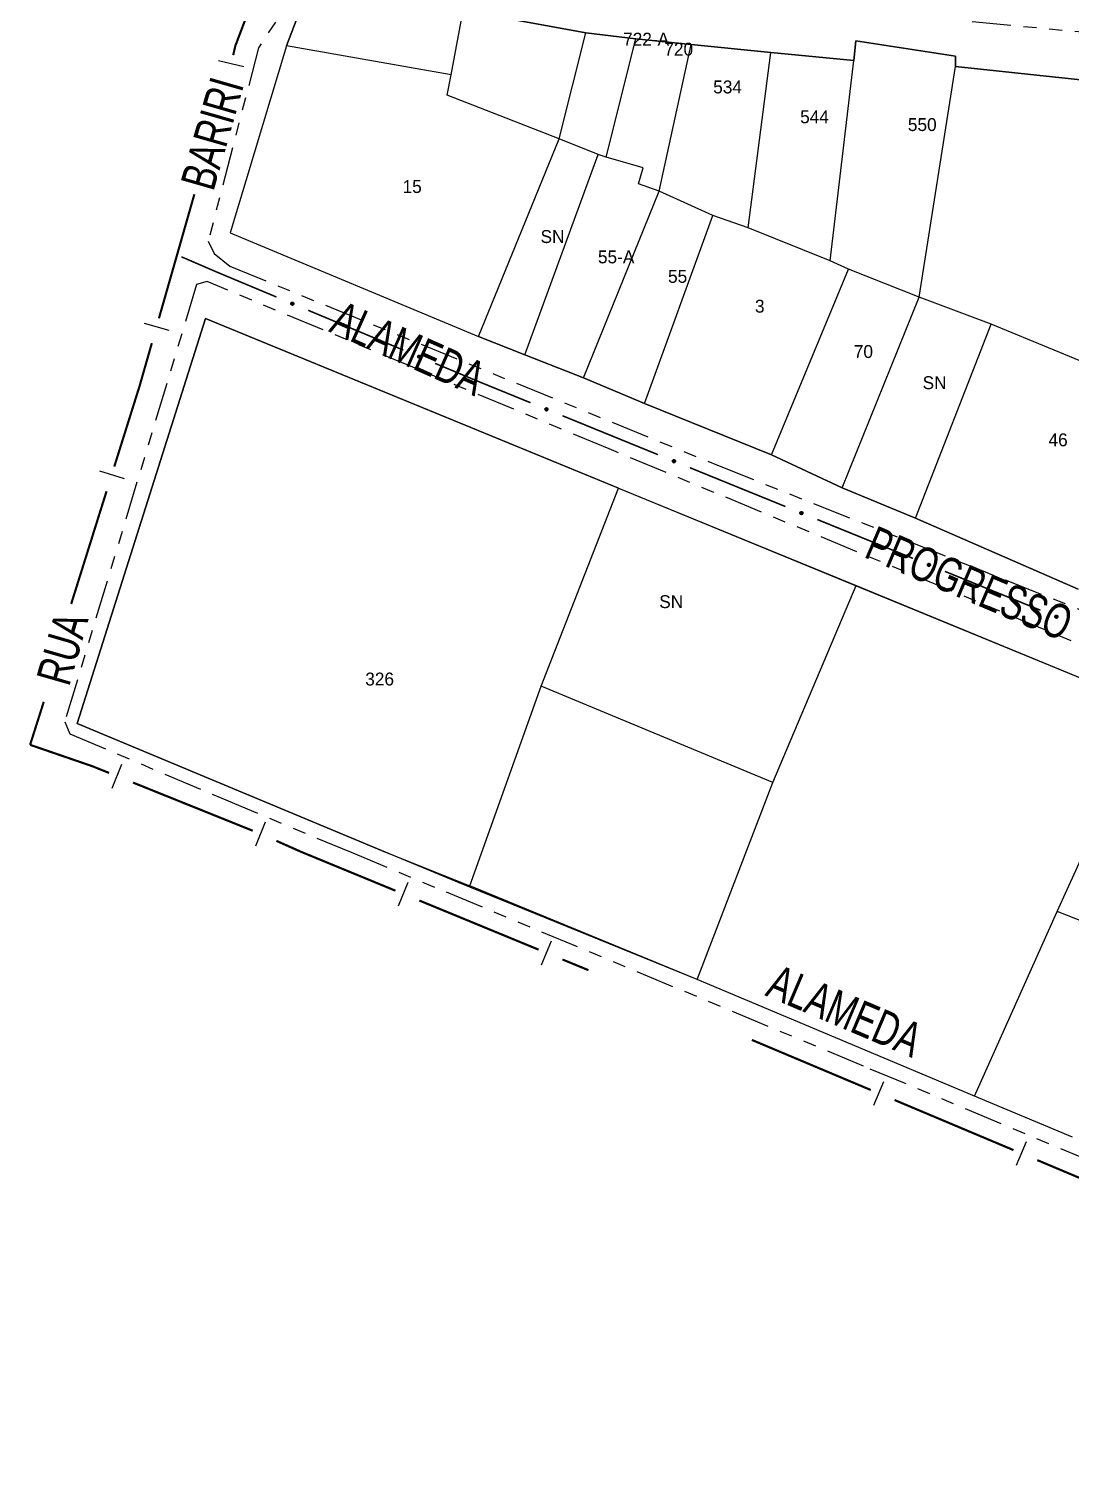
# Model space of a CAD drawing. Extents: x 205454 to 206599, y 4874260 to 4875179.
# Drawn here: x 205454.2 to 205575.3, y 4874379.1 to 4874547.8 of the extents above; entities that cross this region are included whole.
import ezdxf
from ezdxf.enums import TextEntityAlignment as Align

# ---------------------------------------------------------------- set-up
doc = ezdxf.new("R2010")
doc.units = 0
doc.header["$LTSCALE"] = 1.5
doc.header["$MEASUREMENT"] = 0
doc.linetypes.add('TRACO_25', pattern=[8, 3, -1, 1, -1, 1, -1])
for name, color, linetype in [('CD_MALHA_LOTES', 7, 'CONTINUOUS'), ('LM-LIM-SETORES-BAIRROS', 250, 'CONTINUOUS'), ('RU-QUADRA', 210, 'CONTINUOUS'), ('SV-EIXO-RUA-N-PAV', 6, 'CONTINUOUS'), ('SV-RUA-NAO-PAV', 7, 'CONTINUOUS'), ('SV-TXT-RUA-N-PAV', 7, 'CONTINUOUS'), ('SV-TXT-RUA-PAV', 7, 'CONTINUOUS'), ('Th_NmrPort', 7, 'CONTINUOUS')]:
    doc.layers.add(name, color=color, linetype=linetype)
doc.styles.add('ARIAL', font='ARIAL.SHX')

msp = doc.modelspace()

# ---------------------------------------------------------------- linework, layer by layer
at = {"layer": 'CD_MALHA_LOTES', "linetype": 'Continuous', "flags": 128}
for points in [[(205484.107636, 4874545.838045), (205486.792763, 4874552.886504)], [(205503.281121, 4874542.481636), (205504.66564, 4874549.949646)], [(205504.66564, 4874549.949646), (205518.930378, 4874547.348429)], [(205515.816644, 4874535.059204), (205518.930378, 4874547.348429)], [(205518.930378, 4874547.348429), (205524.720183, 4874546.677147)], [(205484.107636, 4874545.838045), (205477.562639, 4874524.105298)], [(205503.281121, 4874542.481636), (205484.107636, 4874545.838045)], [(205521.300841, 4874532.915871), (205524.720183, 4874546.677147)], [(205524.720183, 4874546.677147), (205531.18127, 4874546.005866)], [(205527.449378, 4874528.959112), (205531.18127, 4874546.005866)], [(205531.18127, 4874546.005866), (205540.411394, 4874545.082853)], [(205550.06107, 4874544.159841), (205550.3128, 4874546.425417)], [(205550.3128, 4874546.425417), (205561.881396, 4874544.647619)], [(205537.805348, 4874524.703234), (205540.411394, 4874545.082853)], [(205540.411394, 4874545.082853), (205550.06107, 4874544.159841)], [(205547.310142, 4874520.872943), (205550.06107, 4874544.159841)], [(205561.881396, 4874544.647619), (205561.881396, 4874543.442046)], [(205502.77766, 4874540.13215), (205503.281121, 4874542.481636)], [(205557.666112, 4874516.617065), (205561.881396, 4874543.442046)], [(205561.881396, 4874543.442046), (205599.374692, 4874539.463658)], [(205515.816644, 4874535.059204), (205502.77766, 4874540.13215)], [(205506.453712, 4874512.077462), (205515.816644, 4874535.059204)], [(205520.356248, 4874533.21499), (205515.816644, 4874535.059204)], [(205511.844491, 4874509.949523), (205520.356248, 4874533.21499)], [(205521.300841, 4874532.915871), (205520.356248, 4874533.21499)], [(205525.580263, 4874531.657218), (205521.300841, 4874532.915871)], [(205525.037714, 4874529.810287), (205525.580263, 4874531.657218)], [(205518.653896, 4874507.254133), (205527.449378, 4874528.959112)], [(205527.449378, 4874528.959112), (205525.037714, 4874529.810287)], [(205533.691332, 4874526.12186), (205527.449378, 4874528.959112)], [(205525.747027, 4874504.275019), (205533.691332, 4874526.12186)], [(205537.805348, 4874524.703234), (205533.691332, 4874526.12186)], [(205477.562639, 4874524.105298), (205506.453712, 4874512.077462)], [(205547.310142, 4874520.872943), (205537.805348, 4874524.703234)], [(205549.438081, 4874519.879905), (205547.310142, 4874520.872943)], [(205540.500737, 4874498.316789), (205549.438081, 4874519.879905)], [(205557.666112, 4874516.617065), (205549.438081, 4874519.879905)], [(205548.728768, 4874494.486499), (205557.666112, 4874516.617065)], [(205566.036006, 4874513.496088), (205557.666112, 4874516.617065)], [(205522.709012, 4874494.450297), (205474.711537, 4874514.164798), (205459.762338, 4874467.067869)], [(205557.240525, 4874490.939934), (205566.036006, 4874513.496088)], [(205585.589951, 4874505.419817), (205566.036006, 4874513.496088)], [(205511.844491, 4874509.949523), (205506.453712, 4874512.077462)], [(205518.653896, 4874507.254133), (205511.844491, 4874509.949523)], [(205525.747027, 4874504.275019), (205518.653896, 4874507.254133)], [(205540.500737, 4874498.316789), (205525.747027, 4874504.275019)], [(205548.728768, 4874494.486499), (205540.500737, 4874498.316789)], [(205513.706773, 4874471.416031), (205522.709012, 4874494.450297)], [(205522.709012, 4874494.450297), (205550.345479, 4874483.098885)], [(205557.240525, 4874490.939934), (205548.728768, 4874494.486499)], [(205576.157188, 4874482.677812), (205557.240525, 4874490.939934)], [(205540.664036, 4874460.20181), (205550.345479, 4874483.098885)], [(205550.345479, 4874483.098885), (205584.618857, 4874469.015693)], [(205505.428012, 4874448.216854), (205513.706773, 4874471.416031)], [(205540.664036, 4874460.20181), (205513.706773, 4874471.416031)], [(205459.762338, 4874467.067869), (205495.627574, 4874452.107457)], [(205531.866947, 4874437.325075), (205540.664036, 4874460.20181)], [(205495.627574, 4874452.107457), (205505.428012, 4874448.216854)], [(205573.720521, 4874445.239845), (205576.867882, 4874452.10614)], [(205531.866947, 4874437.325075), (205505.428012, 4874448.216854)], [(205564.108776, 4874423.772201), (205573.720521, 4874445.239845)], [(205584.960103, 4874440.789107), (205573.720521, 4874445.239845)], [(205564.108776, 4874423.772201), (205531.866947, 4874437.325075)], [(205575.512253, 4874418.990555), (205564.108776, 4874423.772201)]]:
    msp.add_lwpolyline(points, dxfattribs=at)
at = {"layer": 'LM-LIM-SETORES-BAIRROS', "const_width": 0.25}
for points in [[(205480.680079, 4874552.473328), (205478.48354, 4874546.682451)], [(205478.179094, 4874545.879821), (205477.91763, 4874544.768597)], [(205478.48354, 4874546.682451), (205478.179094, 4874545.879821)], [(205473.404486, 4874528.600287), (205469.283669, 4874514.177428)], [(205468.459506, 4874511.292856), (205467.0859, 4874506.485236)], [(205467.0859, 4874506.485236), (205467.038342, 4874506.318783)], [(205467.038342, 4874506.318783), (205464.09526, 4874496.942965)], [(205463.196781, 4874494.08067), (205459.303374, 4874481.677389)], [(205459.303374, 4874481.677389), (205459.080661, 4874480.967888)], [(205455.897589, 4874469.599773), (205454.381571, 4874464.835144)], [(205454.381571, 4874464.835144), (205454.306053, 4874464.597803)], [(205454.306053, 4874464.597803), (205460.690321, 4874462.403211)], [(205460.690321, 4874462.403211), (205461.581647, 4874462.096818)], [(205461.581647, 4874462.096818), (205463.490455, 4874461.328907)], [(205466.273673, 4874460.209221), (205480.189765, 4874454.610793)], [(205482.948405, 4874453.433077), (205485.689155, 4874452.213123)], [(205485.689155, 4874452.213123), (205485.809004, 4874452.159776)], [(205485.809004, 4874452.159776), (205496.783697, 4874447.640388)], [(205499.557696, 4874446.498053), (205513.427691, 4874440.786377)], [(205516.20169, 4874439.644042), (205518.975689, 4874438.501706)], [(205518.975689, 4874438.501706), (205519.223502, 4874438.399657)], [(205538.222913, 4874430.293241), (205552.047262, 4874424.471954)], [(205554.812132, 4874423.307697), (205568.636481, 4874417.486411)], [(205571.40135, 4874416.322153), (205585.225699, 4874410.500867)]]:
    msp.add_lwpolyline(points, dxfattribs=at)
at = {"layer": 'LM-LIM-SETORES-BAIRROS'}
for points in [[(205476.228465, 4874544.138739), (205479.148716, 4874543.451621)], [(205467.566662, 4874513.627986), (205470.451234, 4874512.803822)], [(205462.364619, 4874496.438106), (205465.226915, 4874495.539627)], [(205463.858352, 4874459.564069), (205464.978037, 4874462.347287)], [(205480.557662, 4874452.845956), (205481.677347, 4874455.629174)], [(205497.137196, 4874445.87261), (205498.279531, 4874448.646609)], [(205513.78119, 4874439.018599), (205514.923525, 4874441.792598)], [(205552.386757, 4874422.701434), (205553.551014, 4874425.466304)], [(205568.975975, 4874415.71589), (205570.140233, 4874418.48076)]]:
    msp.add_lwpolyline(points, dxfattribs=at)
at = {"layer": 'RU-QUADRA', "linetype": 'Continuous', "flags": 128}
for points in [[(205486.792763, 4874552.886504), (205484.107636, 4874545.838045), (205477.562639, 4874524.105298), (205506.453712, 4874512.077462), (205511.844491, 4874509.949523), (205518.653896, 4874507.254133), (205525.747027, 4874504.275019), (205540.500737, 4874498.316789), (205548.728768, 4874494.486499), (205557.240525, 4874490.939934), (205576.157188, 4874482.677812)], [(205708.201971, 4874530.152261), (205686.88562, 4874531.157749), (205652.699019, 4874533.973116), (205635.722695, 4874535.967499), (205617.819947, 4874537.6553), (205608.520055, 4874538.567054), (205599.374692, 4874539.463658), (205561.881396, 4874543.442046), (205561.881396, 4874544.647619), (205550.3128, 4874546.425417), (205550.06107, 4874544.159841), (205540.411394, 4874545.082853), (205531.18127, 4874546.005866), (205524.720183, 4874546.677147), (205518.930378, 4874547.348429), (205504.66564, 4874549.949646)], [(205575.512253, 4874418.990555), (205564.108776, 4874423.772201), (205531.866947, 4874437.325075), (205504.176323, 4874448.54153), (205495.627574, 4874452.107457), (205459.762338, 4874467.067869), (205474.711537, 4874514.164798), (205523.120618, 4874494.281234), (205550.363656, 4874483.091419), (205584.618857, 4874469.015693)]]:
    msp.add_lwpolyline(points, dxfattribs=at)
at = {"layer": 'SV-EIXO-RUA-N-PAV', "const_width": 0.18}
for points in [[(205471.89627, 4874521.33181), (205475.568249, 4874519.74544)], [(205475.568249, 4874519.74544), (205475.911149, 4874519.5973)], [(205475.911149, 4874519.5973), (205482.947053, 4874516.65467)], [(205486.637308, 4874515.111293), (205497.708075, 4874510.48116)], [(205501.39833, 4874508.937782), (205506.01115, 4874507.00856)], [(205506.01115, 4874507.00856), (205506.356892, 4874506.86396)], [(205506.356892, 4874506.86396), (205512.492235, 4874504.363692)], [(205516.19646, 4874502.854151), (205527.309136, 4874498.325527)], [(205531.013361, 4874496.815985), (205532.865474, 4874496.061215)], [(205532.865474, 4874496.061215), (205533.496865, 4874495.803911)], [(205533.496865, 4874495.803911), (205542.129048, 4874492.294759)], [(205545.834566, 4874490.788393), (205556.951119, 4874486.269296)], [(205560.656637, 4874484.76293), (205571.77319, 4874480.243832)]]:
    msp.add_lwpolyline(points, dxfattribs=at)
at = {"layer": 'SV-EIXO-RUA-N-PAV'}
for points in [[(205484.7021, 4874516.039976), (205484.747082, 4874516.059177), (205484.789668, 4874516.066481), (205484.82694, 4874516.06235), (205484.858925, 4874516.050111), (205484.890236, 4874516.033905), (205484.9182, 4874516.010601), (205484.943507, 4874515.977861), (205484.963085, 4874515.932873), (205484.9677, 4874515.888756), (205484.965605, 4874515.851998), (205484.954763, 4874515.817912), (205484.93851, 4874515.787758), (205484.913342, 4874515.759511), (205484.879913, 4874515.734189), (205484.8342, 4874515.715598), (205484.792401, 4874515.708723), (205484.756454, 4874515.713666), (205484.722255, 4874515.724782), (205484.690487, 4874515.741711), (205484.663169, 4874515.764745), (205484.637734, 4874515.798449), (205484.619982, 4874515.843811), (205484.61265, 4874515.885422), (205484.617086, 4874515.921428), (205484.628788, 4874515.954851), (205484.644661, 4874515.986454), (205484.666917, 4874516.015539), (205484.7021, 4874516.039976)], [(205499.463122, 4874509.866465), (205499.508104, 4874509.885666), (205499.55069, 4874509.89297), (205499.587962, 4874509.888839), (205499.619946, 4874509.8766), (205499.651258, 4874509.860394), (205499.679222, 4874509.83709), (205499.704529, 4874509.80435), (205499.724107, 4874509.759362), (205499.728722, 4874509.715245), (205499.726627, 4874509.678487), (205499.715785, 4874509.644401), (205499.699532, 4874509.614247), (205499.674364, 4874509.586001), (205499.640935, 4874509.560678), (205499.595222, 4874509.542087), (205499.553423, 4874509.535213), (205499.517476, 4874509.540155), (205499.483277, 4874509.551271), (205499.451509, 4874509.5682), (205499.424191, 4874509.591234), (205499.398756, 4874509.624938), (205499.381004, 4874509.6703), (205499.373672, 4874509.711911), (205499.378108, 4874509.747918), (205499.38981, 4874509.781341), (205499.405683, 4874509.812943), (205499.427939, 4874509.842028), (205499.463122, 4874509.866465)], [(205514.252834, 4874503.765085), (205514.297638, 4874503.784697), (205514.340156, 4874503.792391), (205514.377464, 4874503.788601), (205514.409559, 4874503.776655), (205514.441018, 4874503.760736), (205514.469194, 4874503.737689), (205514.494799, 4874503.705182), (205514.514788, 4874503.660375), (205514.519807, 4874503.616302), (205514.518048, 4874503.579527), (205514.507519, 4874503.545343), (205514.491542, 4874503.515041), (205514.466634, 4874503.486566), (205514.433438, 4874503.460938), (205514.387897, 4874503.441929), (205514.346162, 4874503.434673), (205514.310172, 4874503.439286), (205514.275873, 4874503.450089), (205514.243951, 4874503.466726), (205514.216423, 4874503.489509), (205514.190681, 4874503.522979), (205514.172515, 4874503.568177), (205514.164802, 4874503.609719), (205514.168909, 4874503.645765), (205514.180304, 4874503.679293), (205514.195887, 4874503.71104), (205514.217876, 4874503.740327), (205514.252834, 4874503.765085)], [(205529.069735, 4874497.72692), (205529.114539, 4874497.746531), (205529.157057, 4874497.754225), (205529.194365, 4874497.750435), (205529.22646, 4874497.738489), (205529.257919, 4874497.72257), (205529.286094, 4874497.699523), (205529.3117, 4874497.667016), (205529.331689, 4874497.62221), (205529.336708, 4874497.578137), (205529.334949, 4874497.541361), (205529.32442, 4874497.507177), (205529.308443, 4874497.476876), (205529.283535, 4874497.4484), (205529.250339, 4874497.422773), (205529.204798, 4874497.403764), (205529.163063, 4874497.396507), (205529.127073, 4874497.40112), (205529.092774, 4874497.411923), (205529.060852, 4874497.42856), (205529.033324, 4874497.451343), (205529.007582, 4874497.484813), (205528.989416, 4874497.530011), (205528.981703, 4874497.571553), (205528.98581, 4874497.607599), (205528.997205, 4874497.641128), (205529.012788, 4874497.672874), (205529.034777, 4874497.702162), (205529.069735, 4874497.72692)], [(205543.89016, 4874491.697661), (205543.934947, 4874491.717311), (205543.977458, 4874491.725041), (205544.014769, 4874491.721283), (205544.046875, 4874491.709365), (205544.078347, 4874491.693473), (205544.106542, 4874491.67045), (205544.132176, 4874491.637965), (205544.152203, 4874491.593176), (205544.157259, 4874491.549107), (205544.155532, 4874491.51233), (205544.145033, 4874491.478137), (205544.129082, 4874491.447822), (205544.104198, 4874491.419325), (205544.071024, 4874491.393669), (205544.025499, 4874491.374621), (205543.983771, 4874491.367329), (205543.947777, 4874491.371911), (205543.913468, 4874491.382685), (205543.881532, 4874491.399294), (205543.853985, 4874491.422054), (205543.828214, 4874491.455501), (205543.810009, 4874491.500684), (205543.802261, 4874491.54222), (205543.806336, 4874491.578269), (205543.817703, 4874491.611807), (205543.833259, 4874491.643567), (205543.855223, 4874491.672873), (205543.89016, 4874491.697661)], [(205558.712231, 4874485.672198), (205558.757018, 4874485.691848), (205558.799529, 4874485.699578), (205558.836841, 4874485.69582), (205558.868946, 4874485.683902), (205558.900418, 4874485.66801), (205558.928613, 4874485.644987), (205558.954247, 4874485.612502), (205558.974274, 4874485.567712), (205558.979331, 4874485.523644), (205558.977603, 4874485.486867), (205558.967104, 4874485.452673), (205558.951153, 4874485.422358), (205558.926269, 4874485.393861), (205558.893095, 4874485.368206), (205558.84757, 4874485.349158), (205558.805842, 4874485.341865), (205558.769848, 4874485.346448), (205558.735539, 4874485.357221), (205558.703603, 4874485.373831), (205558.676056, 4874485.396591), (205558.650285, 4874485.430038), (205558.63208, 4874485.47522), (205558.624332, 4874485.516756), (205558.628407, 4874485.552805), (205558.639775, 4874485.586344), (205558.65533, 4874485.618104), (205558.677294, 4874485.64741), (205558.712231, 4874485.672198)], [(205573.534302, 4874479.646735), (205573.579089, 4874479.666385), (205573.6216, 4874479.674115), (205573.658912, 4874479.670357), (205573.691017, 4874479.658439), (205573.722489, 4874479.642546), (205573.750685, 4874479.619523), (205573.776318, 4874479.587038), (205573.796345, 4874479.542249), (205573.801402, 4874479.49818), (205573.799675, 4874479.461403), (205573.789175, 4874479.42721), (205573.773224, 4874479.396895), (205573.74834, 4874479.368398), (205573.715166, 4874479.342742), (205573.669642, 4874479.323694), (205573.627913, 4874479.316402), (205573.591919, 4874479.320984), (205573.55761, 4874479.331758), (205573.525674, 4874479.348368), (205573.498127, 4874479.371127), (205573.472356, 4874479.404575), (205573.454151, 4874479.449757), (205573.446403, 4874479.491293), (205573.450479, 4874479.527342), (205573.461846, 4874479.56088), (205573.477401, 4874479.59264), (205573.499365, 4874479.621947), (205573.534302, 4874479.646735)]]:
    msp.add_lwpolyline(points, close=True, dxfattribs=at)
for points in [[(205484.61265, 4874515.885422), (205484.93851, 4874515.787758)], [(205484.617086, 4874515.921428), (205484.954763, 4874515.817912)], [(205484.617773, 4874515.901377), (205484.943659, 4874515.803537)], [(205484.617932, 4874515.862855), (205484.921158, 4874515.774492)], [(205484.619982, 4874515.843811), (205484.913342, 4874515.759511)], [(205484.625167, 4874515.936739), (205484.957553, 4874515.833223)], [(205484.628788, 4874515.954851), (205484.965605, 4874515.851998)], [(205484.632991, 4874515.821059), (205484.893622, 4874515.747553)], [(205484.637734, 4874515.798449), (205484.879913, 4874515.734189)], [(205484.640642, 4874515.970202), (205484.962751, 4874515.873942)], [(205484.644661, 4874515.986454), (205484.9677, 4874515.888756)], [(205484.65645, 4874515.781667), (205484.84972, 4874515.727458)], [(205484.660098, 4874515.999041), (205484.961333, 4874515.91299)], [(205484.663169, 4874515.764745), (205484.8342, 4874515.715598)], [(205484.666917, 4874516.015539), (205484.963085, 4874515.932873)], [(205484.681077, 4874515.752139), (205484.807192, 4874515.714185)], [(205484.68459, 4874516.025774), (205484.949319, 4874515.954991)], [(205484.690487, 4874515.741711), (205484.792401, 4874515.708723)], [(205484.7021, 4874516.039976), (205484.943507, 4874515.977861)], [(205484.727027, 4874516.049439), (205484.923868, 4874515.996696)], [(205484.747082, 4874516.059177), (205484.9182, 4874516.010601)], [(205484.77134, 4874516.063445), (205484.89567, 4874516.024758)], [(205484.789668, 4874516.066481), (205484.890236, 4874516.033905)], [(205499.445612, 4874509.852264), (205499.71034, 4874509.781481)], [(205499.463122, 4874509.866465), (205499.704529, 4874509.80435)], [(205499.488049, 4874509.875929), (205499.68489, 4874509.823185)], [(205499.508104, 4874509.885666), (205499.679222, 4874509.83709)], [(205499.532362, 4874509.889935), (205499.656692, 4874509.851248)], [(205499.55069, 4874509.89297), (205499.651258, 4874509.860394)], [(205499.373672, 4874509.711911), (205499.699532, 4874509.614247)], [(205499.378108, 4874509.747918), (205499.715785, 4874509.644401)], [(205499.378795, 4874509.727866), (205499.704681, 4874509.630026)], [(205499.378953, 4874509.689344), (205499.68218, 4874509.600981)], [(205499.381004, 4874509.6703), (205499.674364, 4874509.586001)], [(205499.386189, 4874509.763229), (205499.718575, 4874509.659712)], [(205499.38981, 4874509.781341), (205499.726627, 4874509.678487)], [(205499.394012, 4874509.647549), (205499.654644, 4874509.574042)], [(205499.398756, 4874509.624938), (205499.640935, 4874509.560678)], [(205499.401663, 4874509.796691), (205499.723773, 4874509.700431)], [(205499.405683, 4874509.812943), (205499.728722, 4874509.715245)], [(205499.417472, 4874509.608156), (205499.610742, 4874509.553948)], [(205499.42112, 4874509.82553), (205499.722355, 4874509.739479)], [(205499.424191, 4874509.591234), (205499.595222, 4874509.542087)], [(205499.427939, 4874509.842028), (205499.724107, 4874509.759362)], [(205499.442099, 4874509.578629), (205499.568214, 4874509.540674)], [(205499.451509, 4874509.5682), (205499.553423, 4874509.535213)], [(205514.164802, 4874503.609719), (205514.491542, 4874503.515041)], [(205514.168909, 4874503.645765), (205514.507519, 4874503.545343)], [(205514.169779, 4874503.62572), (205514.496546, 4874503.530866)], [(205514.17029, 4874503.587201), (205514.474312, 4874503.501617)], [(205514.172515, 4874503.568177), (205514.466634, 4874503.486566)], [(205514.176849, 4874503.661149), (205514.510169, 4874503.560679)], [(205514.180304, 4874503.679293), (205514.518048, 4874503.579527)], [(205514.185731, 4874503.545545), (205514.447024, 4874503.474427)], [(205514.190681, 4874503.522979), (205514.433438, 4874503.460938)], [(205514.192017, 4874503.694752), (205514.514993, 4874503.601443)], [(205514.195887, 4874503.71104), (205514.519807, 4874503.616302)], [(205514.20955, 4874503.506369), (205514.403308, 4874503.453932)], [(205514.211209, 4874503.723768), (205514.513219, 4874503.640477)], [(205514.216423, 4874503.489509), (205514.387897, 4874503.441929)], [(205514.217876, 4874503.740327), (205514.514788, 4874503.660375)], [(205514.234446, 4874503.477068), (205514.360903, 4874503.440269)], [(205514.235455, 4874503.750724), (205514.50082, 4874503.682367)], [(205514.243951, 4874503.466726), (205514.346162, 4874503.434673)], [(205514.252834, 4874503.765085), (205514.494799, 4874503.705182)], [(205514.277673, 4874503.774776), (205514.474989, 4874503.723836)], [(205514.297638, 4874503.784697), (205514.469194, 4874503.737689)], [(205514.321857, 4874503.789187), (205514.446535, 4874503.75164)], [(205514.340156, 4874503.792391), (205514.441018, 4874503.760736)], [(205528.981703, 4874497.571553), (205529.308443, 4874497.476876)], [(205528.98581, 4874497.607599), (205529.32442, 4874497.507177)], [(205528.98668, 4874497.587554), (205529.313447, 4874497.492701)], [(205528.987191, 4874497.549036), (205529.291213, 4874497.463451)], [(205528.989416, 4874497.530011), (205529.283535, 4874497.4484)], [(205528.99375, 4874497.622983), (205529.32707, 4874497.522513)], [(205528.997205, 4874497.641128), (205529.334949, 4874497.541361)], [(205529.002632, 4874497.50738), (205529.263925, 4874497.436261)], [(205529.007582, 4874497.484813), (205529.250339, 4874497.422773)], [(205529.008918, 4874497.656586), (205529.331894, 4874497.563277)], [(205529.012788, 4874497.672874), (205529.336708, 4874497.578137)], [(205529.026451, 4874497.468203), (205529.220209, 4874497.415766)], [(205529.02811, 4874497.685602), (205529.33012, 4874497.602311)], [(205529.033324, 4874497.451343), (205529.204798, 4874497.403764)], [(205529.034777, 4874497.702162), (205529.331689, 4874497.62221)], [(205529.051347, 4874497.438903), (205529.177804, 4874497.402104)], [(205529.052356, 4874497.712558), (205529.317721, 4874497.644201)], [(205529.060852, 4874497.42856), (205529.163063, 4874497.396507)], [(205529.069735, 4874497.72692), (205529.3117, 4874497.667016)], [(205529.094574, 4874497.736611), (205529.29189, 4874497.68567)], [(205529.114539, 4874497.746531), (205529.286094, 4874497.699523)], [(205529.138757, 4874497.751022), (205529.263436, 4874497.713474)], [(205529.157057, 4874497.754225), (205529.257919, 4874497.72257)], [(205543.802261, 4874491.54222), (205544.129082, 4874491.447822)], [(205543.806336, 4874491.578269), (205544.145033, 4874491.478137)], [(205543.807224, 4874491.558225), (205544.134073, 4874491.463651)], [(205543.807768, 4874491.519706), (205544.111864, 4874491.434383)], [(205543.810009, 4874491.500684), (205544.104198, 4874491.419325)], [(205543.814264, 4874491.59366), (205544.147669, 4874491.493475)], [(205543.817703, 4874491.611807), (205544.155532, 4874491.51233)], [(205543.823245, 4874491.478064), (205544.084598, 4874491.407169)], [(205543.828214, 4874491.455501), (205544.071024, 4874491.393669)], [(205543.829403, 4874491.627276), (205544.152459, 4874491.534244)], [(205543.833259, 4874491.643567), (205544.157259, 4874491.549107)], [(205543.847097, 4874491.438908), (205544.0409, 4874491.386636)], [(205543.84857, 4874491.656308), (205544.150651, 4874491.573276)], [(205543.853985, 4874491.422054), (205544.025499, 4874491.374621)], [(205543.855223, 4874491.672873), (205544.152203, 4874491.593176)], [(205543.872018, 4874491.409628), (205543.998507, 4874491.372938)], [(205543.872793, 4874491.683285), (205544.138216, 4874491.615155)], [(205543.881532, 4874491.399294), (205543.983771, 4874491.367329)], [(205543.89016, 4874491.697661), (205544.132176, 4874491.637965)], [(205543.914991, 4874491.707373), (205544.11235, 4874491.656602)], [(205543.934947, 4874491.717311), (205544.106542, 4874491.67045)], [(205543.959161, 4874491.721822), (205544.083872, 4874491.684381)], [(205543.977458, 4874491.725041), (205544.078347, 4874491.693473)], [(205558.624332, 4874485.516756), (205558.951153, 4874485.422358)], [(205558.628407, 4874485.552805), (205558.967104, 4874485.452673)], [(205558.629295, 4874485.532761), (205558.956144, 4874485.438188)], [(205558.629839, 4874485.494243), (205558.933935, 4874485.408919)], [(205558.63208, 4874485.47522), (205558.926269, 4874485.393861)], [(205558.636335, 4874485.568196), (205558.969741, 4874485.468012)], [(205558.639775, 4874485.586344), (205558.977603, 4874485.486867)], [(205558.645316, 4874485.4526), (205558.906669, 4874485.381706)], [(205558.650285, 4874485.430038), (205558.893095, 4874485.368206)], [(205558.651474, 4874485.601812), (205558.97453, 4874485.50878)], [(205558.65533, 4874485.618104), (205558.979331, 4874485.523644)], [(205558.669168, 4874485.413445), (205558.862971, 4874485.361173)], [(205558.670641, 4874485.630845), (205558.972722, 4874485.547812)], [(205558.676056, 4874485.396591), (205558.84757, 4874485.349158)], [(205558.677294, 4874485.64741), (205558.974274, 4874485.567712)], [(205558.694089, 4874485.384165), (205558.820578, 4874485.347474)], [(205558.694864, 4874485.657821), (205558.960287, 4874485.589691)], [(205558.703603, 4874485.373831), (205558.805842, 4874485.341865)], [(205558.712231, 4874485.672198), (205558.954247, 4874485.612502)], [(205558.737062, 4874485.68191), (205558.934421, 4874485.631139)], [(205558.757018, 4874485.691848), (205558.928613, 4874485.644987)], [(205558.781232, 4874485.696359), (205558.905943, 4874485.658918)], [(205558.799529, 4874485.699578), (205558.900418, 4874485.66801)], [(205573.446403, 4874479.491293), (205573.773224, 4874479.396895)], [(205573.450479, 4874479.527342), (205573.789175, 4874479.42721)], [(205573.451366, 4874479.507298), (205573.778215, 4874479.412725)], [(205573.458406, 4874479.542733), (205573.791812, 4874479.442548)], [(205573.461846, 4874479.56088), (205573.799675, 4874479.461403)], [(205573.473545, 4874479.576349), (205573.796601, 4874479.483317)], [(205573.477401, 4874479.59264), (205573.801402, 4874479.49818)], [(205573.492712, 4874479.605381), (205573.794793, 4874479.522349)], [(205573.499365, 4874479.621947), (205573.796345, 4874479.542249)], [(205573.516935, 4874479.632358), (205573.782358, 4874479.564228)], [(205573.534302, 4874479.646735), (205573.776318, 4874479.587038)], [(205573.559133, 4874479.656447), (205573.756492, 4874479.605676)], [(205573.579089, 4874479.666385), (205573.750685, 4874479.619523)], [(205573.603304, 4874479.670896), (205573.728015, 4874479.633455)], [(205573.6216, 4874479.674115), (205573.722489, 4874479.642546)], [(205573.45191, 4874479.46878), (205573.756006, 4874479.383456)], [(205573.454151, 4874479.449757), (205573.74834, 4874479.368398)], [(205573.467387, 4874479.427137), (205573.728741, 4874479.356243)], [(205573.472356, 4874479.404575), (205573.715166, 4874479.342742)], [(205573.491239, 4874479.387981), (205573.685042, 4874479.33571)], [(205573.498127, 4874479.371127), (205573.669642, 4874479.323694)], [(205573.516161, 4874479.358702), (205573.64265, 4874479.322011)], [(205573.525674, 4874479.348368), (205573.627913, 4874479.316402)]]:
    msp.add_lwpolyline(points, dxfattribs=at)
at = {"layer": 'SV-RUA-NAO-PAV', "linetype": 'TRACO_25'}
for points in [[(205725.719797, 4874534.54265, 7.891718), (205639.996733, 4874541.393126, 8.188955), (205545.829906, 4874550.361947, 8.907277), (205489.451723, 4874554.720311, 9.377901), (205486.117419, 4874553.619323, 9.377901), (205480.858253, 4874545.615637, 9.377901), (205475.017707, 4874523.146484, 9.303593), (205475.710384, 4874521.730589, 9.154974), (205477.535671, 4874520.228487, 9.328362), (205534.226194, 4874497.092668, 8.659579), (205594.611183, 4874473.066247, 8.139416), (205616.703474, 4874464.096746, 8.139416), (205615.21954, 4874460.692428, 8.139416), (205594.74827, 4874468.635578, 8.139416), (205521.624851, 4874498.998649, 8.634809), (205474.875321, 4874518.441621, 9.055895), (205473.663373, 4874518.100742, 9.105434), (205458.328413, 4874467.257593, 9.105434), (205458.9208, 4874465.89298, 9.031125), (205476.585261, 4874458.377249, 8.832968), (205491.621884, 4874452.107522, 7.916488)], [(205491.621884, 4874452.107522, 7.916488), (205551.956628, 4874426.95012, 7.916488), (205576.55922, 4874416.644298, 7.723867), (205632.680966, 4874393.264368, 7.229143), (205663.784822, 4874379.53655, 6.635474), (205666.188781, 4874379.136406, 6.635474), (205667.966424, 4874379.761402, 6.635474), (205669.243084, 4874380.986485, 6.635474), (205682.230944, 4874406.488787, 6.981781), (205690.78898, 4874424.715462, 7.328088), (205690.505377, 4874427.777052, 7.328088), (205687.304741, 4874430.425855, 7.328088), (205634.659796, 4874452.105203, 7.328088)]]:
    msp.add_polyline3d(points, dxfattribs=at)

# ---------------------------------------------------------------- texts
at = {"layer": 'SV-TXT-RUA-N-PAV', "style": 'ARIAL', "width": 0.7}
msp.add_text('ALAMEDA', height=4, rotation=337, dxfattribs=at).set_placement((205539.648455, 4874435.491383))
at = {"layer": 'SV-TXT-RUA-PAV', "style": 'ARIAL', "width": 0.7}
for s, rotation, p in [('BARIRI', 74, (205475.609199, 4874528.840038)), ('ALAMEDA', 336, (205488.927016, 4874512.680365)), ('PROGRESSO', 337, (205551.122591, 4874486.456433)), ('RUA', 74, (205458.838872, 4874471.274891))]:
    msp.add_text(s, height=4, rotation=rotation, dxfattribs=at).set_placement(p)
at = {"layer": 'Th_NmrPort', "color": 1}
for s, p in [('722-A', (205523.250647, 4874546.627874)), ('720', (205528.04601, 4874545.470232)), ('534', (205533.725885, 4874541.073808)), ('544', (205543.835189, 4874537.60345)), ('550', (205556.358655, 4874536.69814)), ('15', (205497.613795, 4874529.495454)), ('SN', (205513.651037, 4874523.681442)), ('55-A', (205520.327199, 4874521.318583)), ('55', (205528.474996, 4874519.055306)), ('3', (205538.5843, 4874515.584948)), ('70', (205550.07524, 4874510.313995)), ('SN', (205558.072152, 4874506.692752)), ('46', (205572.70801, 4874500.053806)), ('SN', (205527.452001, 4874481.239792)), ('326', (205493.270725, 4874472.244705))]:
    msp.add_text(s, height=1.5, dxfattribs=at).set_placement(p, align=Align.MIDDLE_LEFT)

doc.saveas('drawing.dxf')
